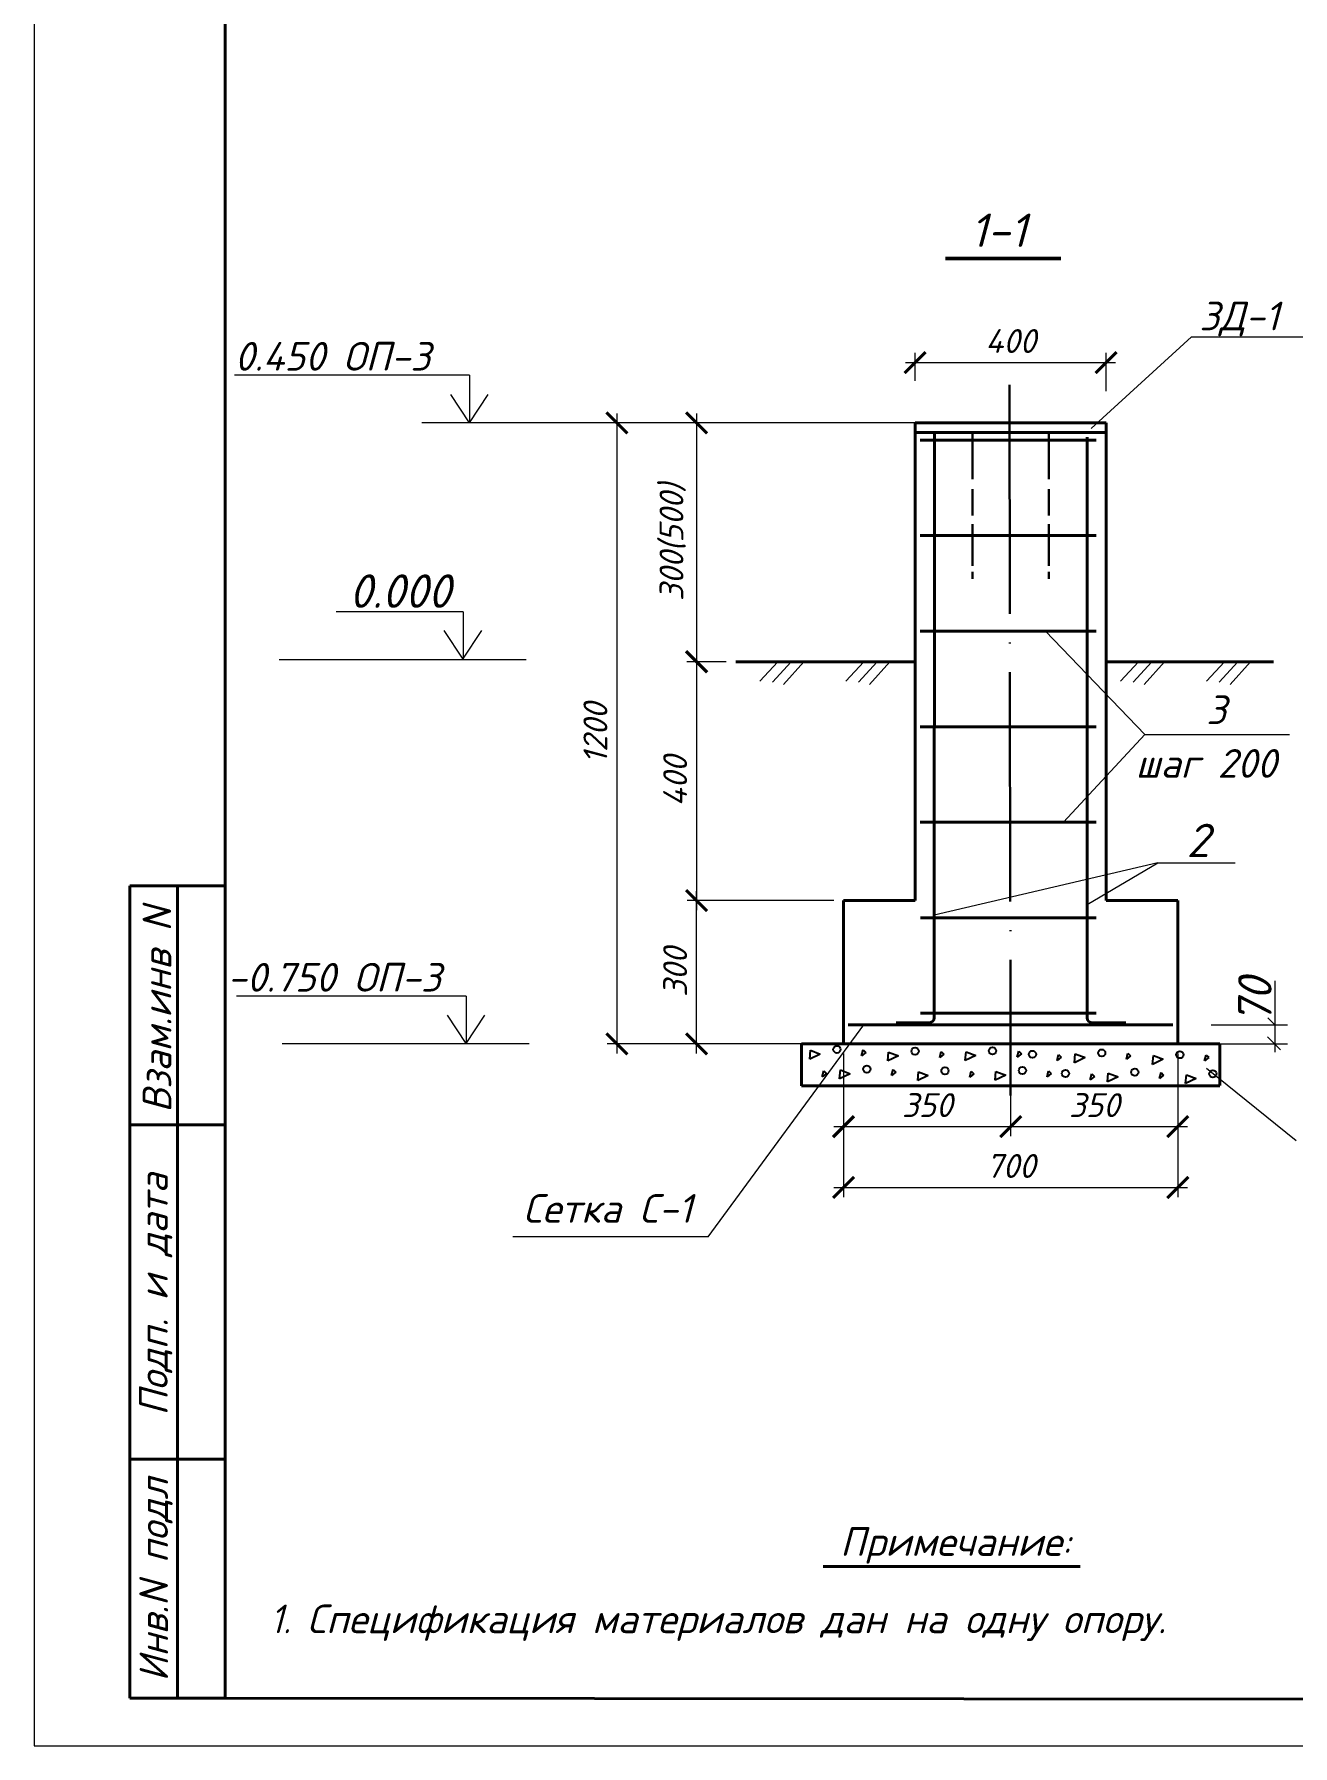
# Model space of a CAD drawing. Extents: x 108150 to 142535, y -18867 to -9422.
# Drawn here: x 136147.7 to 136279.5, y -16392 to -16212.8 of the extents above; entities that cross this region are included whole.
import ezdxf

# ---------------------------------------------------------------- set-up
doc = ezdxf.new("R2010")
doc.units = 0
doc.header["$MEASUREMENT"] = 0
doc.header["$PDMODE"] = 32
doc.header["$PDSIZE"] = 0.6
doc.linetypes.add('ACAD_ISO04W100', pattern=[30, 24, -3, 0, -3])
doc.linetypes.add('штриховая2', pattern=[9.525, 6.35, -3.175])
for name, color, linetype, lineweight in [('Выносные', 8, 'Continuous', 15), ('надписи', 2, 'Continuous', 15), ('Осевые', 8, 'ACAD_ISO04W100', 30), ('Основные', 4, 'Continuous', 40), ('Пунктирные', 253, 'штриховая2', 30), ('Размер', 8, 'Continuous', 30), ('РАЗМЕРЫ', 8, 'Continuous', 30), ('Размеры1', 252, 'Continuous', 15), ('Текст', 2, 'Continuous', 15)]:
    doc.layers.add(name, color=color, linetype=linetype, lineweight=lineweight)
doc.styles.add('ГОСТ', font='isocpeur.ttf', dxfattribs={"oblique": 15, "height": 2.5})
doc.styles.add('ГОСТ09', font='isocpeur.ttf', dxfattribs={"width": 0.9, "oblique": 15, "height": 3.5})
doc.styles.add('ГОСТ3', font='isocpeur.ttf', dxfattribs={"oblique": 15, "height": 3})
doc.styles.add('ГОСТ3.5', font='isocpeur.ttf', dxfattribs={"oblique": 15, "height": 3.5})
doc.linetypes.add('388', pattern='A,2,[1,a,S=0.2,R=0,X=0,Y=0],2', length=4)
doc.dimstyles.new('20', dxfattribs={"dimtxt": 3.5, "dimasz": 2.2, "dimexe": 1, "dimexo": 1, "dimgap": 1, "dimtad": 1, "dimdec": 0, "dimlfac": 20, "dimtxsty": 'ГОСТ', "dimblk": 'ARCHTICK', "dimcen": 3, "dimdle": 1, "dimclrd": 256, "dimclre": 256, "dimclrt": 2, "dimadec": 0, "dimazin": 0, "dimtfac": 1, "dimtdec": 0, "dimtmove": 1, "dimatfit": 3, "dimfxl": 3, "dimlwd": -1, "dimlwe": -1, "dimarcsym": 0})

# ---------------------------------------------------------------- blocks, each defined once
blk = doc.blocks.new('_ArchTick')
at = {"color": 0, "linetype": 'ByBlock', "const_width": 0.15}
blk.add_lwpolyline([(-0.5, -0.5), (0.5, 0.5)], dxfattribs=at)
blk = doc.blocks.new('*D3307')
at = {"layer": 'Defpoints', "color": 0, "lineweight": 0, "ltscale": 10, "transparency": 16777216}
for p in [(136259.94, -16247.17), (136239.94, -16250.08), (136259.94, -16251.16)]:
    blk.add_point(p, dxfattribs=at)
at = {"layer": 'Размеры1', "ltscale": 10, "transparency": 16777216}
for p, q in [((136238.94, -16247.17), (136260.94, -16247.17)), ((136239.94, -16249.08), (136239.94, -16246.17)), ((136259.94, -16250.16), (136259.94, -16246.17))]:
    blk.add_line(p, q, dxfattribs=at)
at = {"layer": 'Размеры1', "ltscale": 10, "transparency": 16777216, "xscale": 2.2, "yscale": 2.2, "zscale": 2.2, "rotation": 180}
blk.add_blockref('_ArchTick', (136239.94, -16247.17), dxfattribs=at)
at = {"layer": 'Размеры1', "ltscale": 10, "transparency": 16777216, "xscale": 2.2, "yscale": 2.2, "zscale": 2.2}
blk.add_blockref('_ArchTick', (136259.94, -16247.17), dxfattribs=at)
at = {"layer": 'Размеры1', "color": 2, "lineweight": 25, "ltscale": 10, "transparency": 16777216, "insert": (136249.94, -16244.92), "char_height": 2.5, "attachment_point": 5, "style": 'ГОСТ'}
blk.add_mtext('400', dxfattribs=at)
blk = doc.blocks.new('*D3308')
at = {"layer": 'Defpoints', "color": 0, "lineweight": 0, "ltscale": 10, "transparency": 16777216}
for p in [(136232.45, -16318.49), (136267.45, -16318.49), (136267.45, -16333.52)]:
    blk.add_point(p, dxfattribs=at)
at = {"layer": 'Размеры1', "ltscale": 10, "transparency": 16777216}
for p, q in [((136232.45, -16319.49), (136232.45, -16334.52)), ((136267.45, -16319.49), (136267.45, -16334.52)), ((136231.45, -16333.52), (136268.45, -16333.52))]:
    blk.add_line(p, q, dxfattribs=at)
at = {"layer": 'Размеры1', "ltscale": 10, "transparency": 16777216, "xscale": 2.2, "yscale": 2.2, "zscale": 2.2, "rotation": 180}
blk.add_blockref('_ArchTick', (136232.45, -16333.52), dxfattribs=at)
at = {"layer": 'Размеры1', "ltscale": 10, "transparency": 16777216, "xscale": 2.2, "yscale": 2.2, "zscale": 2.2}
blk.add_blockref('_ArchTick', (136267.45, -16333.52), dxfattribs=at)
at = {"layer": 'Размеры1', "color": 2, "lineweight": 25, "ltscale": 10, "transparency": 16777216, "insert": (136249.95, -16331.27), "char_height": 2.5, "attachment_point": 5, "style": 'ГОСТ'}
blk.add_mtext('700', dxfattribs=at)
blk = doc.blocks.new('*D3309')
at = {"layer": 'Defpoints', "color": 0, "lineweight": 0, "ltscale": 10, "transparency": 16777216}
for p in [(136232.45, -16318.49), (136249.95, -16318.49), (136249.95, -16327.15)]:
    blk.add_point(p, dxfattribs=at)
at = {"layer": 'Размеры1', "ltscale": 10, "transparency": 16777216}
for p, q in [((136232.45, -16319.49), (136232.45, -16328.15)), ((136249.95, -16319.49), (136249.95, -16328.15)), ((136231.45, -16327.15), (136250.95, -16327.15))]:
    blk.add_line(p, q, dxfattribs=at)
at = {"layer": 'Размеры1', "ltscale": 10, "transparency": 16777216, "xscale": 2.2, "yscale": 2.2, "zscale": 2.2, "rotation": 180}
blk.add_blockref('_ArchTick', (136232.45, -16327.15), dxfattribs=at)
at = {"layer": 'Размеры1', "ltscale": 10, "transparency": 16777216, "xscale": 2.2, "yscale": 2.2, "zscale": 2.2}
blk.add_blockref('_ArchTick', (136249.95, -16327.15), dxfattribs=at)
at = {"layer": 'Размеры1', "color": 2, "lineweight": 25, "ltscale": 10, "transparency": 16777216, "insert": (136241.2, -16324.9), "char_height": 2.5, "attachment_point": 5, "style": 'ГОСТ'}
blk.add_mtext('350', dxfattribs=at)
blk = doc.blocks.new('*D3310')
at = {"layer": 'Defpoints', "color": 0, "lineweight": 0, "ltscale": 10, "transparency": 16777216}
for p in [(136249.95, -16318.49), (136267.45, -16318.49), (136267.45, -16327.15)]:
    blk.add_point(p, dxfattribs=at)
at = {"layer": 'Размеры1', "ltscale": 10, "transparency": 16777216}
for p, q in [((136249.95, -16319.49), (136249.95, -16328.15)), ((136267.45, -16319.49), (136267.45, -16328.15)), ((136248.95, -16327.15), (136268.45, -16327.15))]:
    blk.add_line(p, q, dxfattribs=at)
at = {"layer": 'Размеры1', "ltscale": 10, "transparency": 16777216, "xscale": 2.2, "yscale": 2.2, "zscale": 2.2, "rotation": 180}
blk.add_blockref('_ArchTick', (136249.95, -16327.15), dxfattribs=at)
at = {"layer": 'Размеры1', "ltscale": 10, "transparency": 16777216, "xscale": 2.2, "yscale": 2.2, "zscale": 2.2}
blk.add_blockref('_ArchTick', (136267.45, -16327.15), dxfattribs=at)
at = {"layer": 'Размеры1', "color": 2, "lineweight": 25, "ltscale": 10, "transparency": 16777216, "insert": (136258.7, -16324.9), "char_height": 2.5, "attachment_point": 5, "style": 'ГОСТ'}
blk.add_mtext('350', dxfattribs=at)
blk = doc.blocks.new('*D3311')
at = {"layer": 'Defpoints', "color": 0, "lineweight": 0, "ltscale": 10, "transparency": 16777216}
for p in [(136239.94, -16253.49), (136208.72, -16318.49), (136219.94, -16318.49)]:
    blk.add_point(p, dxfattribs=at)
at = {"layer": 'Размеры1', "ltscale": 10, "transparency": 16777216}
for p, q in [((136208.72, -16252.49), (136208.72, -16319.49)), ((136238.94, -16253.49), (136207.72, -16253.49)), ((136218.94, -16318.49), (136207.72, -16318.49))]:
    blk.add_line(p, q, dxfattribs=at)
at = {"layer": 'Размеры1', "ltscale": 10, "transparency": 16777216, "xscale": 2.2, "yscale": 2.2, "zscale": 2.2}
for p, rotation in [((136208.72, -16253.49), 90), ((136208.72, -16318.49), 270)]:
    blk.add_blockref('_ArchTick', p, dxfattribs=dict(at, rotation=rotation))
at = {"layer": 'Размеры1', "color": 2, "lineweight": 25, "ltscale": 10, "transparency": 16777216, "insert": (136206.47, -16285.99), "char_height": 2.5, "attachment_point": 5, "rotation": 90, "style": 'ГОСТ'}
blk.add_mtext('1200', dxfattribs=at)
blk = doc.blocks.new('*D3312')
at = {"layer": 'Defpoints', "color": 0, "lineweight": 0, "ltscale": 10, "transparency": 16777216}
for p in [(136217.07, -16303.49), (136232.45, -16303.49), (136232.45, -16318.49)]:
    blk.add_point(p, dxfattribs=at)
at = {"layer": 'Размеры1', "ltscale": 10, "transparency": 16777216}
for p, q in [((136217.07, -16319.49), (136217.07, -16302.49)), ((136231.45, -16303.49), (136216.07, -16303.49)), ((136231.45, -16318.49), (136216.07, -16318.49))]:
    blk.add_line(p, q, dxfattribs=at)
at = {"layer": 'Размеры1', "ltscale": 10, "transparency": 16777216, "xscale": 2.2, "yscale": 2.2, "zscale": 2.2}
for p, rotation in [((136217.07, -16303.49), 90), ((136217.07, -16318.49), 270)]:
    blk.add_blockref('_ArchTick', p, dxfattribs=dict(at, rotation=rotation))
at = {"layer": 'Размеры1', "color": 2, "lineweight": 25, "ltscale": 10, "transparency": 16777216, "insert": (136214.82, -16310.99), "char_height": 2.5, "attachment_point": 5, "rotation": 90, "style": 'ГОСТ'}
blk.add_mtext('300', dxfattribs=at)
blk = doc.blocks.new('*D3313')
at = {"layer": 'Defpoints', "color": 0, "lineweight": 0, "ltscale": 10, "transparency": 16777216}
for p in [(136221.18, -16278.49), (136217.07, -16303.49), (136223.76, -16303.49)]:
    blk.add_point(p, dxfattribs=at)
at = {"layer": 'Размеры1', "ltscale": 10, "transparency": 16777216}
for p, q in [((136217.07, -16277.49), (136217.07, -16304.49)), ((136220.18, -16278.49), (136216.07, -16278.49)), ((136222.76, -16303.49), (136216.07, -16303.49))]:
    blk.add_line(p, q, dxfattribs=at)
at = {"layer": 'Размеры1', "ltscale": 10, "transparency": 16777216, "xscale": 2.2, "yscale": 2.2, "zscale": 2.2}
for p, rotation in [((136217.07, -16278.49), 90), ((136217.07, -16303.49), 270)]:
    blk.add_blockref('_ArchTick', p, dxfattribs=dict(at, rotation=rotation))
at = {"layer": 'Размеры1', "color": 2, "lineweight": 25, "ltscale": 10, "transparency": 16777216, "insert": (136214.82, -16290.99), "char_height": 2.5, "attachment_point": 5, "rotation": 90, "style": 'ГОСТ'}
blk.add_mtext('400', dxfattribs=at)
blk = doc.blocks.new('*D3314')
at = {"layer": 'Defpoints', "color": 0, "lineweight": 0, "ltscale": 10, "transparency": 16777216}
for p in [(136239.94, -16253.49), (136217.06, -16278.49), (136220.54, -16278.49)]:
    blk.add_point(p, dxfattribs=at)
at = {"layer": 'Размеры1', "ltscale": 10, "transparency": 16777216}
for p, q in [((136217.06, -16252.49), (136217.06, -16279.49)), ((136238.94, -16253.49), (136216.06, -16253.49)), ((136219.54, -16278.49), (136216.06, -16278.49))]:
    blk.add_line(p, q, dxfattribs=at)
at = {"layer": 'Размеры1', "ltscale": 10, "transparency": 16777216, "xscale": 2.2, "yscale": 2.2, "zscale": 2.2}
for p, rotation in [((136217.06, -16253.49), 90), ((136217.06, -16278.49), 270)]:
    blk.add_blockref('_ArchTick', p, dxfattribs=dict(at, rotation=rotation))
at = {"layer": 'Размеры1', "color": 2, "lineweight": 25, "ltscale": 10, "transparency": 16777216, "insert": (136214.56, -16265.99), "char_height": 2.5, "attachment_point": 5, "rotation": 90, "style": 'ГОСТ'}
blk.add_mtext('300(500)', dxfattribs=at)

msp = doc.modelspace()

# ---------------------------------------------------------------- linework, layer by layer
at = {"color": 2, "lineweight": 40}
msp.add_line((136230.317, -16373.211), (136257.2416, -16373.211), dxfattribs=at)
at = {"layer": 'Выносные'}
for p, q in [((136147.7125, -16094.9608), (136147.7125, -16391.9608)), ((136258.3919, -16254.082), (136268.8699, -16244.4904)), ((136268.8699, -16244.4904), (136281.2339, -16244.4904)), ((136193.2914, -16248.4899), (136168.6925, -16248.4899)), ((136193.2914, -16248.4899), (136193.2914, -16253.4899)), ((136193.2914, -16253.4899), (136191.3267, -16250.5001)), ((136193.2914, -16253.4899), (136195.2397, -16250.5001)), ((136241.9392, -16253.4899), (136188.2903, -16253.4899)), ((136192.64, -16273.2512), (136179.3229, -16273.2512)), ((136192.64, -16273.2512), (136192.64, -16278.2512)), ((136192.6141, -16278.2205), (136190.6494, -16275.2307)), ((136192.5977, -16278.2205), (136194.5624, -16275.2307)), ((136253.6004, -16275.2863), (136263.9831, -16286.1048)), ((136199.2277, -16278.2821), (136173.3717, -16278.2821)), ((136225.5858, -16278.4899), (136223.6791, -16280.5404)), ((136226.9728, -16278.4899), (136225.0054, -16280.6127)), ((136228.2859, -16278.4899), (136226.151, -16280.8726)), ((136234.5901, -16278.4899), (136232.6834, -16280.5404)), ((136235.9771, -16278.4899), (136234.0096, -16280.6127)), ((136237.2902, -16278.4899), (136235.1553, -16280.8726)), ((136263.35, -16278.4899), (136261.4434, -16280.5404)), ((136264.7371, -16278.4899), (136262.7696, -16280.6127)), ((136266.0502, -16278.4899), (136263.9153, -16280.8726)), ((136272.3543, -16278.4899), (136270.4477, -16280.5404)), ((136273.7414, -16278.4899), (136271.7739, -16280.6127)), ((136275.0545, -16278.4899), (136272.9196, -16280.8726)), ((136263.9831, -16286.1048), (136255.4943, -16295.2863)), ((136263.9831, -16286.1048), (136271.8666, -16286.1048)), ((136271.8666, -16286.1048), (136279.1347, -16286.1048)), ((136265.3486, -16299.5505), (136241.9495, -16305.0116)), ((136257.9495, -16303.8875), (136265.3486, -16299.5505)), ((136265.3486, -16299.5505), (136273.4511, -16299.5505)), ((136277.5954, -16311.8856), (136277.5954, -16319.346)), ((136192.9495, -16313.4899), (136168.9018, -16313.4899)), ((136192.9495, -16313.4899), (136192.9495, -16318.4899)), ((136192.9495, -16318.4589), (136190.9848, -16315.4691)), ((136192.9331, -16318.4589), (136194.8978, -16315.4691)), ((136218.2721, -16338.6989), (136234.5617, -16316.4899)), ((136270.9495, -16316.4899), (136278.9495, -16316.4899)), ((136276.8718, -16315.7667), (136277.5449, -16316.4438)), ((136199.5208, -16318.4899), (136173.6648, -16318.4899)), ((136270.9495, -16318.4899), (136278.9495, -16318.4899)), ((136276.8566, -16317.7627), (136278.2027, -16319.1168)), ((136218.2721, -16338.6989), (136197.8389, -16338.6989)), ((136147.7125, -16391.9608), (136567.7125, -16391.9608))]:
    msp.add_line(p, q, dxfattribs=at)
at = {"layer": 'Выносные', "color": 4, "lineweight": 40, "ltscale": 100}
for p, q in [((136228.0346, -16318.4899), (136271.8445, -16318.4899)), ((136228.0346, -16318.4899), (136228.0346, -16322.8649)), ((136271.8445, -16318.481), (136271.8445, -16322.856)), ((136228.0346, -16322.8649), (136271.8445, -16322.8649))]:
    msp.add_line(p, q, dxfattribs=at)
at = {"layer": 'Выносные', "color": 252, "ltscale": 100}
msp.add_line((136270.4467, -16321.0426), (136279.8448, -16328.6104), dxfattribs=at)
at = {"layer": 'Осевые'}
msp.add_line((136249.8129, -16249.4876), (136249.9495, -16323.9047), dxfattribs=at)
at = {"layer": 'Основные'}
for p, q in [((136167.7125, -16099.9608), (136167.7125, -16386.9608)), ((136259.9441, -16253.4899), (136239.9441, -16253.4899)), ((136239.9441, -16253.4899), (136239.9495, -16303.4899)), ((136259.9441, -16254.4899), (136239.9441, -16254.4899)), ((136259.9441, -16253.4899), (136240.4131, -16253.4899)), ((136241.9826, -16254.6648), (136241.9495, -16315.7738)), ((136255.9441, -16254.4899), (136259.4507, -16254.4899)), ((136259.9441, -16253.4899), (136259.9495, -16303.4899)), ((136258.9127, -16255.2863), (136240.4905, -16255.2863)), ((136257.9441, -16254.9957), (136257.9495, -16315.7738)), ((136258.9127, -16265.2863), (136240.4905, -16265.2863)), ((136258.9127, -16275.2863), (136240.4905, -16275.2863)), ((136258.9127, -16285.2863), (136240.4905, -16285.2863)), ((136258.9127, -16295.2863), (136240.4905, -16295.2863)), ((136157.7125, -16301.9608), (136157.7125, -16386.9608)), ((136167.7125, -16301.9608), (136157.7125, -16301.9608)), ((136167.7125, -16301.9608), (136157.7125, -16301.9608)), ((136162.7125, -16301.9608), (136162.7125, -16386.9608)), ((136239.9495, -16303.4899), (136232.4495, -16303.4899)), ((136232.4495, -16303.4899), (136232.4495, -16318.4899)), ((136267.4495, -16303.4899), (136259.9495, -16303.4899)), ((136267.4495, -16303.4899), (136267.4495, -16318.4899)), ((136258.9181, -16305.2863), (136240.4959, -16305.2863)), ((136258.9181, -16315.2863), (136240.4959, -16315.2863)), ((136266.915, -16316.4899), (136232.9211, -16316.4899)), ((136241.4495, -16316.2738), (136237.9767, -16316.2738)), ((136258.4495, -16316.2738), (136262.0111, -16316.2738)), ((136267.4495, -16318.4899), (136232.4495, -16318.4899)), ((136167.7125, -16326.9608), (136157.7125, -16326.9608)), ((136167.7125, -16326.9608), (136157.7125, -16326.9608)), ((136167.7125, -16361.9608), (136157.7125, -16361.9608)), ((136167.7125, -16386.9608), (136157.7125, -16386.9608)), ((136167.7125, -16386.9608), (136375.1571, -16387.2049))]:
    msp.add_line(p, q, dxfattribs=at)
at = {"layer": 'Основные', "color": 3}
for p, q in [((136239.9441, -16278.4899), (136221.181, -16278.4899)), ((136259.9441, -16278.4899), (136277.4571, -16278.4899))]:
    msp.add_line(p, q, dxfattribs=at)
at = {"layer": 'Основные'}
for centre, start, end in [((136241.4495, -16315.7738), 270, 0), ((136258.4495, -16315.7738), 180, 270)]:
    msp.add_arc(centre, 0.5, start, end, dxfattribs=at)
at = {"layer": 'Пунктирные'}
for p, q in [((136245.9441, -16254.4899), (136245.9441, -16256.9903)), ((136253.9441, -16254.4899), (136253.9441, -16256.9903)), ((136245.9441, -16256.9903), (136245.9441, -16259.3758)), ((136253.9441, -16256.9903), (136253.9441, -16259.3758)), ((136245.9441, -16260.4413), (136245.9441, -16263.1874)), ((136253.9441, -16260.4413), (136253.9441, -16263.1874)), ((136245.9441, -16264.0753), (136245.9441, -16268.4597)), ((136253.9441, -16264.0753), (136253.9441, -16268.4597)), ((136245.9441, -16269.0674), (136245.9441, -16269.8171)), ((136253.9441, -16269.0674), (136253.9441, -16269.8171))]:
    msp.add_line(p, q, dxfattribs=at)
at = {"layer": 'Размер', "color": 4, "lineweight": 25}
for p, q in [((136228.9059, -16320.0932), (136228.9933, -16319.1622)), ((136228.9059, -16320.0932), (136228.9933, -16319.1622)), ((136228.9059, -16320.0932), (136228.9933, -16319.1622)), ((136228.9933, -16319.1622), (136230.0122, -16319.5549)), ((136228.9933, -16319.1622), (136230.0122, -16319.5549)), ((136228.9933, -16319.1622), (136230.0122, -16319.5549)), ((136234.35, -16319.7295), (136234.5101, -16319.1039)), ((136234.35, -16319.7295), (136234.5101, -16319.1039)), ((136234.35, -16319.7295), (136234.5101, -16319.1039)), ((136234.5101, -16319.1039), (136234.7867, -16319.3804)), ((136234.5101, -16319.1039), (136234.7867, -16319.3804)), ((136234.5101, -16319.1039), (136234.7867, -16319.3804)), ((136250.6385, -16319.8822), (136250.7986, -16319.2567)), ((136250.6385, -16319.8822), (136250.7986, -16319.2567)), ((136250.6385, -16319.8822), (136250.7986, -16319.2567)), ((136250.7986, -16319.2567), (136251.0752, -16319.5331)), ((136250.7986, -16319.2567), (136251.0752, -16319.5331)), ((136250.7986, -16319.2567), (136251.0752, -16319.5331)), ((136230.0122, -16319.5549), (136228.9059, -16320.0932)), ((136230.0122, -16319.5549), (136228.9059, -16320.0932)), ((136230.0122, -16319.5549), (136228.9059, -16320.0932)), ((136234.7867, -16319.3804), (136234.35, -16319.7295)), ((136234.7867, -16319.3804), (136234.35, -16319.7295)), ((136234.7867, -16319.3804), (136234.35, -16319.7295)), ((136237.087, -16320.2753), (136237.1743, -16319.3443)), ((136237.087, -16320.2753), (136237.1743, -16319.3443)), ((136237.087, -16320.2753), (136237.1743, -16319.3443)), ((136238.1933, -16319.7371), (136237.087, -16320.2753)), ((136238.1933, -16319.7371), (136237.087, -16320.2753)), ((136238.1933, -16319.7371), (136237.087, -16320.2753)), ((136237.1743, -16319.3443), (136238.1933, -16319.7371)), ((136237.1743, -16319.3443), (136238.1933, -16319.7371)), ((136237.1743, -16319.3443), (136238.1933, -16319.7371)), ((136242.531, -16319.9116), (136242.6911, -16319.2861)), ((136242.531, -16319.9116), (136242.6911, -16319.2861)), ((136242.531, -16319.9116), (136242.6911, -16319.2861)), ((136242.9677, -16319.5625), (136242.531, -16319.9116)), ((136242.9677, -16319.5625), (136242.531, -16319.9116)), ((136242.9677, -16319.5625), (136242.531, -16319.9116)), ((136242.6911, -16319.2861), (136242.9677, -16319.5625)), ((136242.6911, -16319.2861), (136242.9677, -16319.5625)), ((136242.6911, -16319.2861), (136242.9677, -16319.5625)), ((136245.1945, -16320.2459), (136245.2818, -16319.3149)), ((136245.1945, -16320.2459), (136245.2818, -16319.3149)), ((136245.1945, -16320.2459), (136245.2818, -16319.3149)), ((136246.3008, -16319.7077), (136245.1945, -16320.2459)), ((136246.3008, -16319.7077), (136245.1945, -16320.2459)), ((136246.3008, -16319.7077), (136245.1945, -16320.2459)), ((136245.2818, -16319.3149), (136246.3008, -16319.7077)), ((136245.2818, -16319.3149), (136246.3008, -16319.7077)), ((136245.2818, -16319.3149), (136246.3008, -16319.7077)), ((136251.0752, -16319.5331), (136250.6385, -16319.8822)), ((136251.0752, -16319.5331), (136250.6385, -16319.8822)), ((136251.0752, -16319.5331), (136250.6385, -16319.8822)), ((136254.8157, -16320.2391), (136254.9758, -16319.6136)), ((136255.2524, -16319.89), (136254.8157, -16320.2391)), ((136254.9758, -16319.6136), (136255.2524, -16319.89)), ((136256.6295, -16320.4615), (136256.7168, -16319.5305)), ((136256.6295, -16320.4615), (136256.7168, -16319.5305)), ((136256.6295, -16320.4615), (136256.7168, -16319.5305)), ((136257.7358, -16319.9233), (136256.6295, -16320.4615)), ((136257.7358, -16319.9233), (136256.6295, -16320.4615)), ((136257.7358, -16319.9233), (136256.6295, -16320.4615)), ((136256.7168, -16319.5305), (136257.7358, -16319.9233)), ((136256.7168, -16319.5305), (136257.7358, -16319.9233)), ((136256.7168, -16319.5305), (136257.7358, -16319.9233)), ((136262.0736, -16320.0978), (136262.2337, -16319.4723)), ((136262.0736, -16320.0978), (136262.2337, -16319.4723)), ((136262.0736, -16320.0978), (136262.2337, -16319.4723)), ((136262.5103, -16319.7487), (136262.0736, -16320.0978)), ((136262.5103, -16319.7487), (136262.0736, -16320.0978)), ((136262.5103, -16319.7487), (136262.0736, -16320.0978)), ((136262.2337, -16319.4723), (136262.5103, -16319.7487)), ((136262.2337, -16319.4723), (136262.5103, -16319.7487)), ((136262.2337, -16319.4723), (136262.5103, -16319.7487)), ((136264.8105, -16320.6437), (136264.8979, -16319.7127)), ((136264.8105, -16320.6437), (136264.8979, -16319.7127)), ((136264.8105, -16320.6437), (136264.8979, -16319.7127)), ((136265.9168, -16320.1054), (136264.8105, -16320.6437)), ((136265.9168, -16320.1054), (136264.8105, -16320.6437)), ((136265.9168, -16320.1054), (136264.8105, -16320.6437)), ((136264.8979, -16319.7127), (136265.9168, -16320.1054)), ((136264.8979, -16319.7127), (136265.9168, -16320.1054)), ((136264.8979, -16319.7127), (136265.9168, -16320.1054)), ((136270.2546, -16320.28), (136270.4147, -16319.6545)), ((136270.2546, -16320.28), (136270.4147, -16319.6545)), ((136270.2546, -16320.28), (136270.4147, -16319.6545)), ((136270.6913, -16319.9309), (136270.2546, -16320.28)), ((136270.6913, -16319.9309), (136270.2546, -16320.28)), ((136270.6913, -16319.9309), (136270.2546, -16320.28)), ((136270.4147, -16319.6545), (136270.6913, -16319.9309)), ((136270.4147, -16319.6545), (136270.6913, -16319.9309)), ((136270.4147, -16319.6545), (136270.6913, -16319.9309)), ((136230.2226, -16321.9262), (136230.3827, -16321.3007)), ((136230.6593, -16321.5771), (136230.2226, -16321.9262)), ((136230.3827, -16321.3007), (136230.6593, -16321.5771)), ((136232.0364, -16322.1486), (136232.1237, -16321.2176)), ((136232.0364, -16322.1486), (136232.1237, -16321.2176)), ((136232.0364, -16322.1486), (136232.1237, -16321.2176)), ((136233.1427, -16321.6104), (136232.0364, -16322.1486)), ((136233.1427, -16321.6104), (136232.0364, -16322.1486)), ((136233.1427, -16321.6104), (136232.0364, -16322.1486)), ((136232.1237, -16321.2176), (136233.1427, -16321.6104)), ((136232.1237, -16321.2176), (136233.1427, -16321.6104)), ((136232.1237, -16321.2176), (136233.1427, -16321.6104)), ((136237.4805, -16321.785), (136237.6406, -16321.1594)), ((136237.4805, -16321.785), (136237.6406, -16321.1594)), ((136237.4805, -16321.785), (136237.6406, -16321.1594)), ((136237.9171, -16321.4358), (136237.4805, -16321.785)), ((136237.9171, -16321.4358), (136237.4805, -16321.785)), ((136237.9171, -16321.4358), (136237.4805, -16321.785)), ((136237.6406, -16321.1594), (136237.9171, -16321.4358)), ((136237.6406, -16321.1594), (136237.9171, -16321.4358)), ((136237.6406, -16321.1594), (136237.9171, -16321.4358)), ((136240.2174, -16322.3308), (136240.3047, -16321.3998)), ((136240.2174, -16322.3308), (136240.3047, -16321.3998)), ((136240.2174, -16322.3308), (136240.3047, -16321.3998)), ((136241.3237, -16321.7926), (136240.2174, -16322.3308)), ((136241.3237, -16321.7926), (136240.2174, -16322.3308)), ((136241.3237, -16321.7926), (136240.2174, -16322.3308)), ((136240.3047, -16321.3998), (136241.3237, -16321.7926)), ((136240.3047, -16321.3998), (136241.3237, -16321.7926)), ((136240.3047, -16321.3998), (136241.3237, -16321.7926)), ((136245.6615, -16321.9671), (136245.8216, -16321.3416)), ((136245.6615, -16321.9671), (136245.8216, -16321.3416)), ((136245.6615, -16321.9671), (136245.8216, -16321.3416)), ((136246.0982, -16321.618), (136245.6615, -16321.9671)), ((136246.0982, -16321.618), (136245.6615, -16321.9671)), ((136246.0982, -16321.618), (136245.6615, -16321.9671)), ((136245.8216, -16321.3416), (136246.0982, -16321.618)), ((136245.8216, -16321.3416), (136246.0982, -16321.618)), ((136245.8216, -16321.3416), (136246.0982, -16321.618)), ((136248.3249, -16322.3014), (136248.4122, -16321.3704)), ((136248.3249, -16322.3014), (136248.4122, -16321.3704)), ((136248.3249, -16322.3014), (136248.4122, -16321.3704)), ((136249.4312, -16321.7631), (136248.3249, -16322.3014)), ((136249.4312, -16321.7631), (136248.3249, -16322.3014)), ((136249.4312, -16321.7631), (136248.3249, -16322.3014)), ((136248.4122, -16321.3704), (136249.4312, -16321.7631)), ((136248.4122, -16321.3704), (136249.4312, -16321.7631)), ((136248.4122, -16321.3704), (136249.4312, -16321.7631)), ((136253.769, -16321.9377), (136253.9291, -16321.3122)), ((136253.769, -16321.9377), (136253.9291, -16321.3122)), ((136253.769, -16321.9377), (136253.9291, -16321.3122)), ((136254.2057, -16321.5886), (136253.769, -16321.9377)), ((136254.2057, -16321.5886), (136253.769, -16321.9377)), ((136254.2057, -16321.5886), (136253.769, -16321.9377)), ((136253.9291, -16321.3122), (136254.2057, -16321.5886)), ((136253.9291, -16321.3122), (136254.2057, -16321.5886)), ((136253.9291, -16321.3122), (136254.2057, -16321.5886)), ((136258.2754, -16322.2473), (136258.4355, -16321.6218)), ((136258.7121, -16321.8982), (136258.2754, -16322.2473)), ((136258.4355, -16321.6218), (136258.7121, -16321.8982)), ((136260.0892, -16322.4698), (136260.1765, -16321.5387)), ((136260.0892, -16322.4698), (136260.1765, -16321.5387)), ((136260.0892, -16322.4698), (136260.1765, -16321.5387)), ((136261.1955, -16321.9315), (136260.0892, -16322.4698)), ((136261.1955, -16321.9315), (136260.0892, -16322.4698)), ((136261.1955, -16321.9315), (136260.0892, -16322.4698)), ((136260.1765, -16321.5387), (136261.1955, -16321.9315)), ((136260.1765, -16321.5387), (136261.1955, -16321.9315)), ((136260.1765, -16321.5387), (136261.1955, -16321.9315)), ((136265.5333, -16322.1061), (136265.6934, -16321.4805)), ((136265.5333, -16322.1061), (136265.6934, -16321.4805)), ((136265.5333, -16322.1061), (136265.6934, -16321.4805)), ((136265.9699, -16321.7569), (136265.5333, -16322.1061)), ((136265.9699, -16321.7569), (136265.5333, -16322.1061)), ((136265.9699, -16321.7569), (136265.5333, -16322.1061)), ((136265.6934, -16321.4805), (136265.9699, -16321.7569)), ((136265.6934, -16321.4805), (136265.9699, -16321.7569)), ((136265.6934, -16321.4805), (136265.9699, -16321.7569)), ((136268.2702, -16322.6519), (136268.3575, -16321.7209)), ((136268.2702, -16322.6519), (136268.3575, -16321.7209)), ((136268.2702, -16322.6519), (136268.3575, -16321.7209)), ((136269.3765, -16322.1137), (136268.2702, -16322.6519)), ((136269.3765, -16322.1137), (136268.2702, -16322.6519)), ((136269.3765, -16322.1137), (136268.2702, -16322.6519)), ((136268.3575, -16321.7209), (136269.3765, -16322.1137)), ((136268.3575, -16321.7209), (136269.3765, -16322.1137)), ((136268.3575, -16321.7209), (136269.3765, -16322.1137))]:
    msp.add_line(p, q, dxfattribs=at)
for centre in [(136231.7606, -16319.0716), (136231.7606, -16319.0716), (136231.7606, -16319.0716), (136239.9417, -16319.2537), (136239.9417, -16319.2537), (136239.9417, -16319.2537), (136248.0492, -16319.2243), (136248.0492, -16319.2243), (136248.0492, -16319.2243), (136252.2263, -16319.5812), (136259.4842, -16319.44), (136259.4842, -16319.44), (136259.4842, -16319.44), (136267.6652, -16319.6221), (136267.6652, -16319.6221), (136267.6652, -16319.6221), (136234.8911, -16321.1271), (136234.8911, -16321.1271), (136234.8911, -16321.1271), (136243.0721, -16321.3092), (136243.0721, -16321.3092), (136243.0721, -16321.3092), (136251.1796, -16321.2798), (136251.1796, -16321.2798), (136251.1796, -16321.2798), (136255.686, -16321.5894), (136262.9439, -16321.4482), (136262.9439, -16321.4482), (136262.9439, -16321.4482), (136271.1249, -16321.6303), (136271.1249, -16321.6303), (136271.1249, -16321.6303)]:
    msp.add_circle(centre, 0.3784, dxfattribs=at)
at = {"layer": 'РАЗМЕРЫ', "color": 2, "linetype": '388', "lineweight": 50}
msp.add_line((136243.1235, -16236.283), (136255.2206, -16236.283), dxfattribs=at)

# ---------------------------------------------------------------- texts
at = {"layer": 'надписи', "color": 2, "lineweight": 30, "style": 'ГОСТ3.5', "oblique": 15}
msp.add_text('1-1', height=3.5, dxfattribs=at).set_placement((136245.7325, -16235.0734))
at = {"layer": 'надписи', "color": 2, "lineweight": 30, "style": 'ГОСТ', "oblique": 15}
for s, p in [('Взам.инв N', (136162.0655, -16325.6977)), ('Подп. и дата', (136161.6938, -16357.4189)), ('Инв.N подл', (136161.7256, -16385.2426))]:
    msp.add_text(s, height=3, rotation=90, dxfattribs=at).set_placement(p)
at = {"layer": 'надписи', "style": 'ГОСТ3', "oblique": 15}
msp.add_text('Примечание:  ', height=3, dxfattribs=at).set_placement((136232.0849, -16372.0836))
at = {"layer": 'Текст', "color": 2, "lineweight": 30, "oblique": 15}
for s, height, style, p in [('ЗД-1', 3, 'ГОСТ3', (136269.701, -16243.8012)), ('0.000', 3.5, 'ГОСТ', (136180.6883, -16272.844)), ('3', 3, 'ГОСТ3', (136270.4202, -16285.0162)), ('шаг 200', 3, 'ГОСТ3', (136263.0306, -16290.6317)), ('2', 3.5, 'ГОСТ', (136268.3702, -16298.9461)), ('Сетка С-1', 3, 'ГОСТ3', (136198.8983, -16337.2114))]:
    msp.add_text(s, height=height, dxfattribs=dict(at, style=style)).set_placement(p)
at = {"layer": 'Текст', "lineweight": 30, "style": 'ГОСТ3', "oblique": 15}
for s, p in [(' 0.450 ОП-3', (136166.7904, -16248.0192)), ('-0.750 ОП-3', (136167.9176, -16313.0198))]:
    msp.add_text(s, height=3, dxfattribs=at).set_placement(p)
at = {"layer": 'Текст', "color": 2, "lineweight": 30, "style": 'ГОСТ', "oblique": 15}
msp.add_text('70', height=3.5, rotation=89.974692, dxfattribs=at).set_placement((136277.2697, -16316.3977))
at = {"layer": 'Текст', "color": 2, "insert": (136172.4099, -16377.1754), "char_height": 3, "width": 177.318806, "attachment_point": 1, "style": 'ГОСТ09'}
msp.add_mtext('\\pt30;1. {\\W1;Спецификация материалов дан на одну опору.}', dxfattribs=at)

# ---------------------------------------------------------------- dimensions: what is measured, and where the dimension line sits
at = {"layer": 'Размеры1', "color": 253, "lineweight": 25, "ltscale": 10}
for base, p1, p2, picture, middle in [((136259.9441, -16247.1719), (136239.9441, -16250.0764), (136259.9441, -16251.164), '*D3307', (136249.9441, -16244.9219)), ((136267.4495, -16333.5225), (136232.4495, -16318.4899), (136267.4495, -16318.4899), '*D3308', (136249.9495, -16331.2725)), ((136249.9495, -16327.1504), (136232.4495, -16318.4899), (136249.9495, -16318.4899), '*D3309', (136241.1995, -16324.9004)), ((136267.4495, -16327.1504), (136249.9495, -16318.4899), (136267.4495, -16318.4899), '*D3310', (136258.6995, -16324.9004))]:
    dim = msp.add_linear_dim(base=base, p1=p1, p2=p2, dimstyle='20', dxfattribs=at)
    dim.commit()
    dim.dimension.update_dxf_attribs({"geometry": picture, "text_midpoint": middle})
for base, p1, p2, text, picture, middle in [((136208.7157, -16318.4899), (136239.9441, -16253.4899), (136219.9433, -16318.4899), '1200', '*D3311', (136206.4657, -16285.9899)), ((136217.0634, -16278.4899), (136239.9441, -16253.4899), (136220.5435, -16278.4899), '300(500)', '*D3314', (136214.5634, -16265.9899)), ((136217.0688, -16303.4899), (136221.181, -16278.4899), (136223.7591, -16303.4899), '400', '*D3313', (136214.8188, -16290.9899))]:
    dim = msp.add_linear_dim(base=base, p1=p1, p2=p2, angle=90, text=text, dimstyle='20', dxfattribs=at)
    dim.commit()
    dim.dimension.update_dxf_attribs({"geometry": picture, "text_midpoint": middle})
dim = msp.add_linear_dim(base=(136217.0688, -16303.4899), p1=(136232.4495, -16318.4899), p2=(136232.4495, -16303.4899), angle=90, dimstyle='20', dxfattribs=at)
dim.commit()
dim.dimension.update_dxf_attribs({"geometry": '*D3312', "text_midpoint": (136214.8188, -16310.9899)})

doc.saveas('drawing.dxf')
